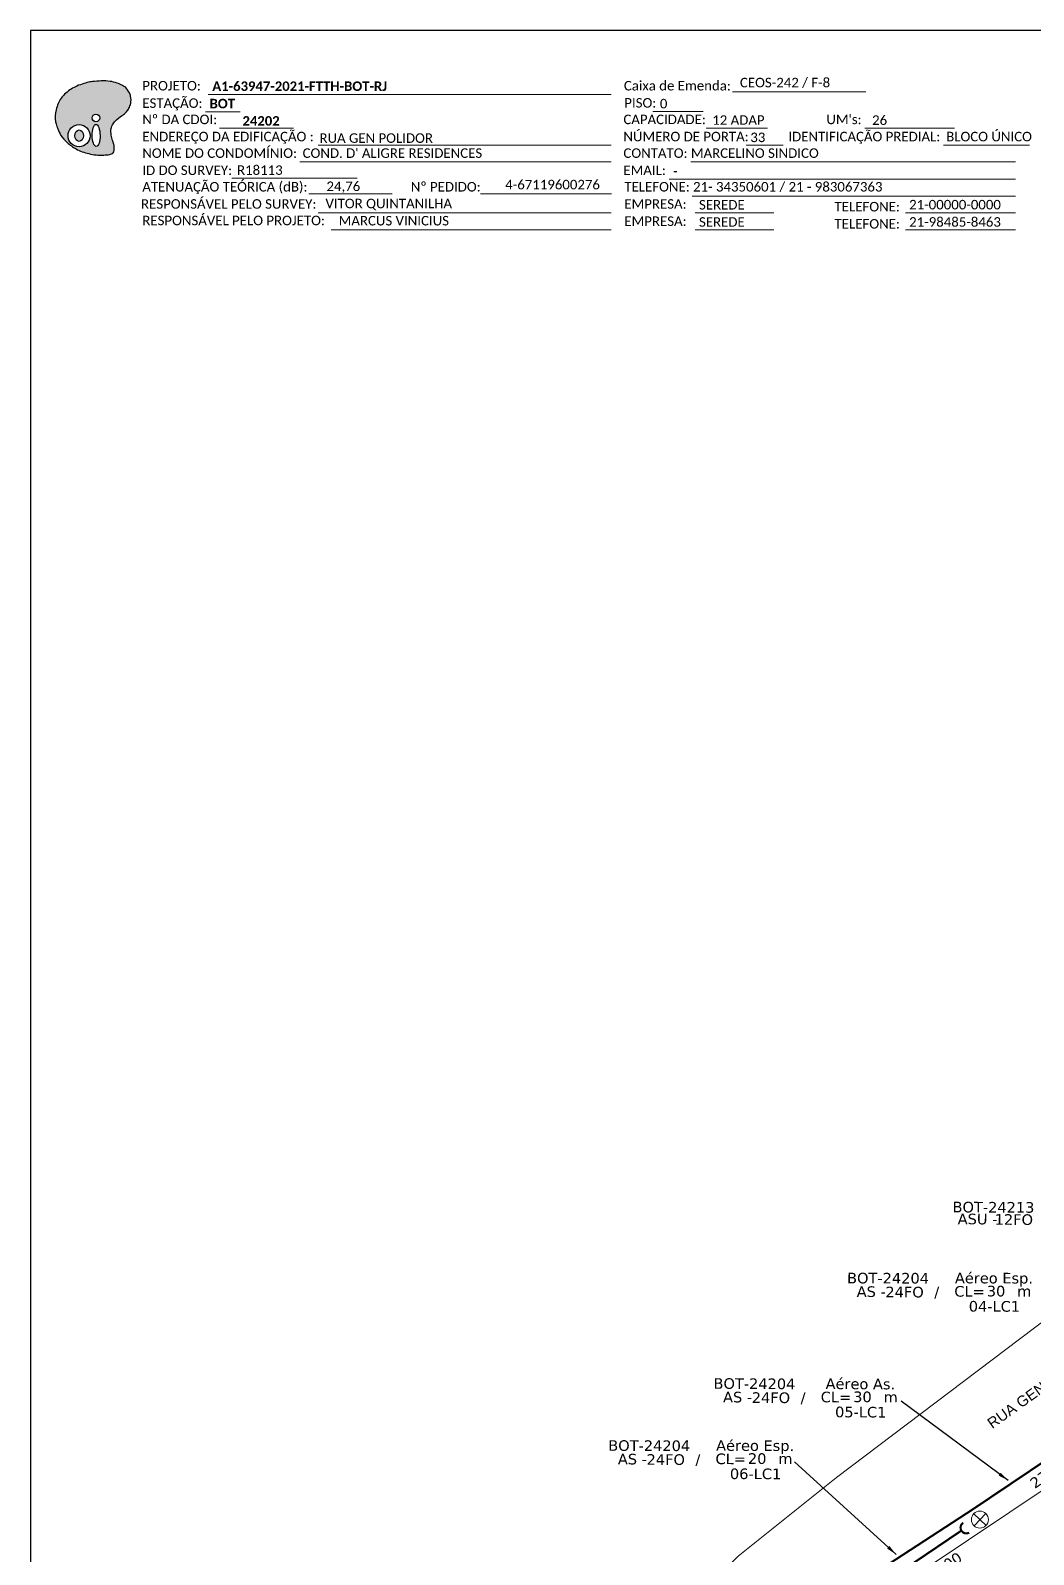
# Model space of a CAD drawing. Header units: inches. Extents: x 416 to 2179, y -8 to 586.
# Drawn here: x 415.5 to 604.5, y 299.1 to 586.1 of the extents above; entities that cross this region are included whole.
import ezdxf
from ezdxf.enums import TextEntityAlignment as Align

# ---------------------------------------------------------------- set-up
doc = ezdxf.new("R2010")
doc.units = ezdxf.units.IN
doc.header["$MEASUREMENT"] = 0
for name, color, linetype, lineweight in [('10.4-Postes', 1, 'Continuous', 0), ('20.6-CORDOALHA_SUPORTE', 7, 'Continuous', 25), ('CORDOALHA_SUPORTE', 7, 'Continuous', 25), ('Quadra', 251, 'Continuous', 0), ('Segmento Logradouro Texto', 251, 'Continuous', 0)]:
    doc.layers.add(name, color=color, linetype=linetype, lineweight=lineweight)
doc.layers.add('CAP a instalar', color=1, linetype='Continuous')
doc.layers.add('label_cabos', color=7, linetype='Continuous')
doc.styles.add('DIGICADE', font='arial.ttf')
doc.styles.add('ROMANS', font='arial.ttf')
doc.styles.add('siredit', font='verdana.ttf')
doc.styles.add('WMF-Calibri0', font='calibri.ttf')
doc.styles.add('WMF-Calibri1', font='calibrib.ttf')
doc.linetypes.add('FENCELINE1', pattern='A,0.25,-0.1,[133,ltypeshp.shx,S=0.1,R=0,X=-0.1,Y=0],-0.1,1', length=1.45)
doc.dimstyles.new('CL', dxfattribs={"dimtxt": 1, "dimasz": 2, "dimexe": 0.18, "dimexo": 0.0625, "dimgap": 0.09, "dimtad": 0, "dimdec": 0, "dimrnd": 1, "dimzin": 0, "dimdsep": 46, "dimtxsty": 'siredit', "dimblk": 'NONE', "dimcen": 0, "dimse1": 1, "dimse2": 1, "dimsd1": 1, "dimsd2": 1, "dimclrt": 7, "dimadec": 0, "dimazin": 0, "dimtfac": 1, "dimtdec": 0, "dimtofl": 0, "dimtmove": 0, "dimatfit": 3, "dimfxl": 0, "dimtolj": 1, "dimtzin": 0, "dimarcsym": 0})

# ---------------------------------------------------------------- blocks, each defined once
blk = doc.blocks.new('POLE_POLE')
at = {"color": 1}
for p, q in [((-0.00000309, 0.00000689), (0.00000269, 0.00000147)), ((0.00000251, 0.00000707), (-0.00000291, 0.00000129))]:
    blk.add_line(p, q, dxfattribs=at)
blk.add_circle((-0.0000002, 0.00000418), 0.00000396, dxfattribs=at)
blk = doc.blocks.new('Inst CORD ALUMINIO 4.8 MM 3F')
at = {"layer": '20.6-CORDOALHA_SUPORTE', "color": 0, "lineweight": 0, "style": 'ROMANS'}
blk.add_attdef('LANCE', text='', height=1, dxfattribs=at).set_placement((-0.54, -2.21), align=Align.RIGHT)
at = {"layer": '20.6-CORDOALHA_SUPORTE', "color": 0, "style": 'siredit'}
blk.add_attdef('QTDE', (-0.54, -2.21), '', height=1, rotation=359.69, dxfattribs=at)
at = {"layer": '20.6-CORDOALHA_SUPORTE', "color": 0, "lineweight": 0, "style": 'ROMANS'}
for tag, p, flags in [('FATOR', (-5.2, -4.44), 3), ('ID_ATIVIDADE', (-5.2, -6.67), 3), ('FID', (-5.2, -8.9), 1)]:
    blk.add_attdef(tag, p, '', height=1, dxfattribs=dict(at, flags=flags))
blk = doc.blocks.new('Inst CB ESP CFOA-SM-AS-80-TS-24')
at = {"layer": 'label_cabos', "color": 0, "style": 'siredit'}
for tag, flags, p in [('ID_ATIVIDADE', 3, (1.31, 2.67)), ('FATOR', 1, (11.56, 2.55))]:
    blk.add_attdef(tag, text='', height=1, rotation=359.69, dxfattribs=dict(at, flags=flags)).set_placement(p, align=Align.MIDDLE_CENTER)
for tag, p in [('DESTINO_CABO', (3.13, 1.26)), ('TIPO_CABO', (13.11, 1.24)), ('TIPO_CABO', (1.76, 0)), ('CABO', (4.69, -0.05)), ('/', (7.71, -0.05)), ('LANCE', (10.81, 0)), ('UND', (15.96, 0)), ('FID', (13.15, -1.41))]:
    blk.add_attdef(tag, text='', height=1, rotation=359.69, dxfattribs=at).set_placement(p, align=Align.MIDDLE_CENTER)
blk.add_attdef('QTDE', (12.43, -0.47), '', height=1, rotation=359.69, dxfattribs=at)
blk = doc.blocks.new('_None')
blk = doc.blocks.new('Inst CB AS CFOA-SM-AS-80-TS-24')
at = {"layer": 'label_cabos', "color": 0, "style": 'siredit'}
for tag, flags, p in [('ID_ATIVIDADE', 3, (1.31, 2.67)), ('FATOR', 1, (11.56, 2.55))]:
    blk.add_attdef(tag, text='', height=1, rotation=359.69, dxfattribs=dict(at, flags=flags)).set_placement(p, align=Align.MIDDLE_CENTER)
for tag, p in [('DESTINO_CABO', (3.13, 1.26)), ('TIPO_CABO', (13.11, 1.24)), ('TIPO_CABO', (1.76, 0)), ('CABO', (4.69, -0.05)), ('/', (7.71, -0.05)), ('LANCE', (10.81, 0)), ('UND', (15.96, 0)), ('FID', (13.15, -1.41))]:
    blk.add_attdef(tag, text='', height=1, rotation=359.69, dxfattribs=at).set_placement(p, align=Align.MIDDLE_CENTER)
blk.add_attdef('QTDE', (12.43, -0.47), '', height=1, rotation=359.69, dxfattribs=at)
blk = doc.blocks.new('LEGENDA DOS CABOS')
at = {"layer": 'label_cabos', "color": 0, "style": 'siredit'}
for tag, p in [('ID', (4.24, 1.63)), ('XX', (14.31, 1.67)), ('TIPO_CABO', (2.74, 0.52)), ('CABO', (6.16, 0.47)), ('/', (9.19, 0.47)), ('METROS', (14.36, 0.47))]:
    blk.add_attdef(tag, text='', height=1, rotation=359.69, dxfattribs=at).set_placement(p, align=Align.MIDDLE_CENTER)
blk = doc.blocks.new('OI')
h = blk.add_hatch(color=40)
edge = h.paths.add_edge_path()
edge.add_spline(control_points=[(4.35, -0.67), (3.92, -0.99), (3.26, -1.5), (2.81, -2.59), (2.9, -3.5), (3.06, -4.27), (3.31, -4.85), (3.37, -5.39), (3.4, -5.88), (3.2, -6.4), (2.54, -6.61), (1.65, -6.63), (0.55, -6.67), (-0.56, -6.42), (-1.61, -6.14), (-2.77, -5.61), (-3.92, -4.77), (-4.89, -3.7), (-5.34, -2.65), (-5.6, -1.94), (-5.85, -0.96), (-5.71, 0.47), (-5.1, 2.02), (-4.14, 3.02), (-3.3, 3.61), (-2.37, 4.16), (-1.36, 4.44), (-0.56, 4.7), (0.79, 4.85), (2.24, 4.97), (3.79, 4.57), (4.67, 4.21), (5.44, 3.65), (5.76, 2.99), (6.03, 2.21), (6.01, 1.46), (5.72, 0.64), (5.31, 0.08), (4.88, -0.38), (4.51, -0.55), (4.35, -0.67)], knot_values=[0, 0, 0, 0, 1.60434, 2.417191, 3.427595, 4.282808, 4.776746, 5.304182, 5.888771, 6.258406, 6.858137, 7.79129, 8.986195, 10.124242, 11.187857, 12.242908, 13.953784, 15.414161, 16.515391, 17.349188, 17.675853, 19.552021, 21.515531, 22.568638, 23.63245, 24.621084, 25.782718, 26.745347, 27.142653, 29.870543, 31.004649, 31.921532, 32.709589, 33.801391, 34.042471, 35.192333, 35.971461, 36.628871, 37.254359, 37.836911, 37.836911, 37.836911, 37.836911], degree=3, periodic=0)
h.paths.add_polyline_path([(1.13, -0.87, -1), (-0.04, -0.87, -1)], flags=16)
edge = h.paths.add_edge_path(flags=16)
edge.add_ellipse((0.56, -3.59), major_axis=(-0.02, 1.71), ratio=0.361305, start_angle=0, end_angle=360)
h.paths.add_polyline_path([(-0.36, -3.62, -1), (-3.8, -3.62, -1)], flags=16)
edge = h.paths.add_edge_path(flags=0)
edge.add_ellipse((-2.08, -3.62), major_axis=(0, 0.885), ratio=0.758294, start_angle=0, end_angle=360)
at = {"color": 40}
for centre, radius in [((-2.08, -3.62), 1.72), ((0.54, -0.87), 0.587)]:
    blk.add_circle(centre, radius, dxfattribs=at)
blk.add_ellipse((0.56, -3.59), major_axis=(-0.02, 1.71), ratio=0.361305, dxfattribs=at)
blk.add_ellipse((-2.08, -3.62), major_axis=(0, 0.885), ratio=0.758294, start_param=-3.141592653589792, end_param=3.141592653589792, dxfattribs=at)
at = {"color": 40, "start_tangent": (-0.800898, -0.598801), "end_tangent": (-0.800898, -0.598801)}
blk.add_spline([(4.35, -0.67), (3.2, -1.78), (2.9, -2.54), (2.92, -3.55), (3.12, -4.38), (3.28, -4.85), (3.37, -5.37), (3.35, -5.95), (3.2, -6.29), (2.66, -6.55), (1.73, -6.63), (0.54, -6.62), (-0.58, -6.41), (-1.6, -6.11), (-2.56, -5.67), (-3.95, -4.67), (-4.89, -3.56), (-5.37, -2.56), (-5.64, -1.78), (-5.72, -1.46), (-5.63, 0.42), (-4.84, 2.22), (-4.13, 2.99), (-3.27, 3.62), (-2.4, 4.09), (-1.3, 4.47), (-0.37, 4.72), (0.02, 4.77), (2.75, 4.8), (3.85, 4.53), (4.69, 4.16), (5.31, 3.68), (5.85, 2.73), (5.93, 2.5), (5.94, 1.35), (5.67, 0.62), (5.29, 0.08), (4.84, -0.36), (4.35, -0.67)], degree=3, dxfattribs=at)

msp = doc.modelspace()

# ---------------------------------------------------------------- linework, layer by layer
msp.add_lwpolyline([(415.54, -7.85), (1254.1, -7.85), (1254.1, 586.15), (415.54, 586.15), (415.54, -7.85)])
at = {"color": 7, "lineweight": 0}
for points in [[(547.82, 574.6), (572.95, 574.6)], [(449.01, 574.11), (524.98, 574.11)], [(448.49, 570.83), (455.04, 570.83)], [(532.78, 570.87), (542.26, 570.87)], [(451.15, 567.76), (465.1, 567.76)], [(542.83, 567.76), (554.44, 567.76)], [(572.77, 567.76), (589.63, 567.76)], [(469.72, 564.52), (524.98, 564.52)], [(550.41, 564.52), (557.36, 564.52)], [(587.58, 564.52), (603.76, 564.52)], [(466.31, 561.41), (524.98, 561.41)], [(539.94, 561.41), (601.17, 561.41)], [(453.47, 558.34), (477.1, 558.34)], [(535.9, 558.17), (601.17, 558.17)], [(468.01, 555.38), (483.68, 555.38)], [(500.34, 555.38), (524.84, 555.38)], [(500.84, 555.39), (524.99, 555.39)], [(540.19, 554.93), (601.17, 554.93)], [(469.72, 551.82), (524.98, 551.82)], [(540.8, 551.82), (555.6, 551.82)], [(580.4, 551.82), (601.17, 551.82)], [(472.21, 548.59), (524.98, 548.59)], [(540.8, 548.59), (555.6, 548.59)], [(580.4, 548.59), (601.17, 548.59)]]:
    msp.add_lwpolyline(points, dxfattribs=at)
at = {"layer": 'CAP a instalar', "color": 0, "linetype": 'FENCELINE1', "ltscale": 3, "const_width": 0.4}
msp.add_lwpolyline([(619.95, 325.62), (593.14, 307.6), (563.59, 288.37)], dxfattribs=at)
at = {"layer": 'CORDOALHA_SUPORTE', "const_width": 0.4}
msp.add_lwpolyline([(592.41, 303.2, -1), (591.3, 305.03)], format="xyb", dxfattribs=at)
msp.add_lwpolyline([(590.94, 303.56), (568.39, 288.31)], dxfattribs=at)
at = {"layer": 'Quadra'}
for points in [[(459.6, 158.04), (488.74, 217.89), (507.07, 249.09), (528.81, 278.35), (532.12, 282.25), (548.86, 298.77), (567.39, 313.59), (620.67, 353.81), (740.95, 438.51), (760.57, 452.27), (761.35, 452.88), (762.06, 453.57), (762.69, 454.32), (763.23, 455.12), (763.66, 455.97), (764.02, 456.86), (764.28, 457.91), (773.19, 505.04), (773.29, 505.98), (773.25, 507.66)], [(459.6, 158.04), (488.74, 217.89), (507.07, 249.09), (528.81, 278.35), (532.12, 282.25), (548.86, 298.77), (567.39, 313.59), (620.67, 353.81), (740.95, 438.51), (760.57, 452.27), (761.35, 452.88), (762.06, 453.57), (762.69, 454.32), (763.23, 455.12), (763.66, 455.97), (764.02, 456.86), (764.28, 457.91), (773.19, 505.04), (773.29, 505.98), (773.25, 507.66)], [(844.9, 282.96), (811.19, 349.47), (784.73, 394.48), (782.97, 396.52), (780.56, 398.84), (777.89, 400.91), (775.02, 402.72), (771.96, 404.22), (768.75, 405.43), (765.4, 406.31), (762, 406.86), (758.52, 407.1), (755.05, 406.98), (751.63, 406.55), (748.25, 405.77), (744.98, 404.67), (741.86, 403.26), (738.92, 401.56), (669.76, 353.72), (561.29, 281.12)]]:
    msp.add_lwpolyline(points, dxfattribs=at)

# ---------------------------------------------------------------- block references
at = {"color": 7, "xscale": 1.213923925196705, "yscale": 1.21392392515554, "zscale": 1.213923925163967, "rotation": 0.153289602326381}
msp.add_blockref('OI', (427.21, 570.73), dxfattribs=at)
at = {"color": 0, "lineweight": 0, "xscale": 2.000000000000005, "yscale": 2, "zscale": 2, "rotation": 34.06818541651113}
msp.add_blockref('Inst CORD ALUMINIO 4.8 MM 3F', (583.18, 297.9), dxfattribs=at).add_auto_attribs({'QTDE': '13,00', 'LANCE': 'CL='})
at = {"layer": '10.4-Postes', "color": 1, "xscale": 404040.4000000003, "yscale": 404040.4000000003, "zscale": 404040.4000000003}
msp.add_blockref('POLE_POLE', (594.51, 303.94), dxfattribs=at)
at = {"layer": 'label_cabos', "color": 2, "lineweight": 0, "xscale": 2, "yscale": 2, "zscale": 2}
msp.add_blockref('LEGENDA DOS CABOS', (588.51, 361.22), dxfattribs=at).add_auto_attribs({'ID': 'BOT-24213', 'CABO': '12FO', 'METROS': 'CL=125m', 'XX': 'Aéreo/Subt.', '/': '/', 'TIPO_CABO': 'ASU -'})
at = {"layer": 'label_cabos', "color": 2}
ref = msp.add_blockref('Inst CB ESP CFOA-SM-AS-80-TS-24', (570.87, 348.58), dxfattribs=dict(at, xscale=2.000000000000043, yscale=2, zscale=2, rotation=0.1315642785746527))
ref.add_attrib('DESTINO_CABO', 'BOT-24204', dxfattribs={"color": 0, "height": 2, "rotation": 359.8216, "style": 'siredit'}).set_placement((577.12, 351.12), align=Align.MIDDLE_CENTER)
ref.add_attrib('TIPO_CABO', 'Aéreo Esp.', dxfattribs={"color": 0, "height": 2, "rotation": 359.8216, "style": 'siredit'}).set_placement((597.08, 351.13), align=Align.MIDDLE_CENTER)
ref.add_attrib('CABO', '24FO', dxfattribs={"color": 0, "height": 2, "rotation": 359.8216, "style": 'siredit'}).set_placement((580.24, 348.5), align=Align.MIDDLE_CENTER)
ref.add_attrib('/', '/', dxfattribs={"color": 0, "height": 2, "rotation": 359.8216, "style": 'siredit'}).set_placement((586.3, 348.51), align=Align.MIDDLE_CENTER)
ref.add_attrib('TIPO_CABO', 'AS - ', dxfattribs={"color": 0, "height": 2, "rotation": 359.8216, "style": 'siredit'}).set_placement((574.39, 348.58), align=Align.MIDDLE_CENTER)
ref.add_attrib('FID', '04-LC1', dxfattribs={"color": 0, "height": 2, "rotation": 359.8216, "style": 'siredit'}).set_placement((597.17, 345.81), align=Align.MIDDLE_CENTER)
ref.add_attrib('LANCE', 'CL=', dxfattribs={"color": 0, "height": 2, "rotation": 359.8216, "style": 'siredit'}).set_placement((592.48, 348.63), align=Align.MIDDLE_CENTER)
ref.add_attrib('QTDE', '30', (595.73, 347.69), dxfattribs={"color": 0, "height": 2, "rotation": 359.8216, "style": 'siredit'})
ref.add_attrib('UND', 'm', dxfattribs={"color": 0, "height": 2, "rotation": 359.8216, "style": 'siredit'}).set_placement((602.79, 348.66), align=Align.MIDDLE_CENTER)
ref = msp.add_blockref('Inst CB AS CFOA-SM-AS-80-TS-24', (545.69, 328.72), dxfattribs=dict(at, xscale=2, yscale=2, zscale=2))
ref.add_attrib('DESTINO_CABO', 'BOT-24204', dxfattribs={"color": 0, "height": 2, "rotation": 359.69, "style": 'siredit'}).set_placement((551.95, 331.24), align=Align.MIDDLE_CENTER)
ref.add_attrib('TIPO_CABO', 'Aéreo As.', dxfattribs={"color": 0, "height": 2, "rotation": 359.69, "style": 'siredit'}).set_placement((571.91, 331.2), align=Align.MIDDLE_CENTER)
ref.add_attrib('CABO', '24FO', dxfattribs={"color": 0, "height": 2, "rotation": 359.69, "style": 'siredit'}).set_placement((555.06, 328.61), align=Align.MIDDLE_CENTER)
ref.add_attrib('/', '/', dxfattribs={"color": 0, "height": 2, "rotation": 359.69, "style": 'siredit'}).set_placement((561.12, 328.61), align=Align.MIDDLE_CENTER)
ref.add_attrib('TIPO_CABO', 'AS - ', dxfattribs={"color": 0, "height": 2, "rotation": 359.69, "style": 'siredit'}).set_placement((549.21, 328.71), align=Align.MIDDLE_CENTER)
ref.add_attrib('FID', '05-LC1', dxfattribs={"color": 0, "height": 2, "rotation": 359.69, "style": 'siredit'}).set_placement((571.98, 325.89), align=Align.MIDDLE_CENTER)
ref.add_attrib('LANCE', 'CL=', dxfattribs={"color": 0, "height": 2, "rotation": 359.69, "style": 'siredit'}).set_placement((567.31, 328.72), align=Align.MIDDLE_CENTER)
ref.add_attrib('QTDE', '30', (570.55, 327.77), dxfattribs={"color": 0, "height": 2, "rotation": 359.69, "style": 'siredit'})
ref.add_attrib('UND', 'm', dxfattribs={"color": 0, "height": 2, "rotation": 359.69, "style": 'siredit'}).set_placement((577.62, 328.72), align=Align.MIDDLE_CENTER)
ref = msp.add_blockref('Inst CB ESP CFOA-SM-AS-80-TS-24', (525.86, 317.03), dxfattribs=dict(at, xscale=2.000000000000043, yscale=2, zscale=2, rotation=0.1315642785746527))
ref.add_attrib('DESTINO_CABO', 'BOT-24204', dxfattribs={"color": 0, "height": 2, "rotation": 359.8216, "style": 'siredit'}).set_placement((532.12, 319.57), align=Align.MIDDLE_CENTER)
ref.add_attrib('TIPO_CABO', 'Aéreo Esp.', dxfattribs={"color": 0, "height": 2, "rotation": 359.8216, "style": 'siredit'}).set_placement((552.08, 319.58), align=Align.MIDDLE_CENTER)
ref.add_attrib('CABO', '24FO', dxfattribs={"color": 0, "height": 2, "rotation": 359.8216, "style": 'siredit'}).set_placement((535.24, 316.95), align=Align.MIDDLE_CENTER)
ref.add_attrib('/', '/', dxfattribs={"color": 0, "height": 2, "rotation": 359.8216, "style": 'siredit'}).set_placement((541.29, 316.96), align=Align.MIDDLE_CENTER)
ref.add_attrib('TIPO_CABO', 'AS - ', dxfattribs={"color": 0, "height": 2, "rotation": 359.8216, "style": 'siredit'}).set_placement((529.39, 317.03), align=Align.MIDDLE_CENTER)
ref.add_attrib('FID', '06-LC1', dxfattribs={"color": 0, "height": 2, "rotation": 359.8216, "style": 'siredit'}).set_placement((552.17, 314.26), align=Align.MIDDLE_CENTER)
ref.add_attrib('LANCE', 'CL=', dxfattribs={"color": 0, "height": 2, "rotation": 359.8216, "style": 'siredit'}).set_placement((547.48, 317.08), align=Align.MIDDLE_CENTER)
ref.add_attrib('QTDE', '20', (550.72, 316.14), dxfattribs={"color": 0, "height": 2, "rotation": 359.8216, "style": 'siredit'})
ref.add_attrib('UND', 'm', dxfattribs={"color": 0, "height": 2, "rotation": 359.8216, "style": 'siredit'}).set_placement((557.79, 317.11), align=Align.MIDDLE_CENTER)

# ---------------------------------------------------------------- texts
at = {"color": 7, "linetype": 'Continuous'}
for s, height, style, p in [('CEOS-242 / F-8', 1.7927, 'WMF-Calibri0', (549.22, 575.44)), ('A1-63947-2021-FTTH-BOT-RJ', 1.7927, 'WMF-Calibri1', (449.8, 574.76)), ('BOT', 1.793, 'WMF-Calibri1', (449.29, 571.48)), ('0', 1.79, 'WMF-Calibri0', (534.13, 571.47)), ('RUA GEN POLIDOR', 1.7927, 'WMF-Calibri0', (469.99, 564.98)), ('33', 1.793, 'WMF-Calibri0', (551.17, 565.12)), ('-', 1.79, 'WMF-Calibri0', (536.61, 558.77)), ('VITOR QUINTANILHA', 1.7927, 'WMF-Calibri0', (471.12, 552.66)), ('SEREDE', 1.793, 'WMF-Calibri0', (541.5, 552.42)), ('21-00000-0000', 1.7927, 'WMF-Calibri0', (581.1, 552.44)), ('MARCUS VINICIUS', 1.7927, 'WMF-Calibri0', (473.61, 549.42)), ('SEREDE', 1.793, 'WMF-Calibri0', (541.5, 549.18)), ('21-98485-8463', 1.7927, 'WMF-Calibri0', (581.1, 549.18))]:
    msp.add_text(s, height=height, dxfattribs=dict(at, style=style)).set_placement(p)
at = {"color": 7, "lineweight": 0, "style": 'WMF-Calibri0'}
for s, height, p in [('PROJETO:', 1.793, (436.61, 574.85)), ('Caixa de Emenda:', 1.7927, (527.36, 574.85)), ('ESTAÇÃO:', 1.793, (436.61, 571.57)), ('PISO:', 1.793, (527.43, 571.62)), ('Nº DA CDOI:', 1.7927, (436.61, 568.5)), ('CAPACIDADE:', 1.7927, (527.26, 568.5)), ("UM's:", 1.793, (565.5, 568.5)), ('ENDEREÇO DA EDIFICAÇÃO :', 1.7927, (436.61, 565.27)), ('NÚMERO DE PORTA:', 1.7927, (527.26, 565.27)), ('IDENTIFICAÇÃO PREDIAL:', 1.7927, (558.34, 565.27)), ('BLOCO ÚNICO', 1.7927, (588.08, 565.27)), ('NOME DO CONDOMÍNIO:', 1.7927, (436.61, 562.15)), ("COND. D' ALIGRE RESIDENCES", 1.7927, (466.82, 562.15)), ('CONTATO: MARCELINO SINDICO', 1.7927, (527.26, 562.15)), ('ID DO SURVEY:', 1.7927, (436.61, 558.92)), ('EMAIL:', 1.793, (527.26, 558.92)), ('ATENUAÇÃO TEÓRICA (dB):', 1.7927, (436.61, 555.81)), ('Nº PEDIDO:', 1.793, (487.2, 555.81)), ('TELEFONE: 21- 34350601 / 21 - 983067363', 1.7927, (527.44, 555.81)), ('RESPONSÁVEL PELO SURVEY:', 1.7927, (436.37, 552.57)), ('EMPRESA:', 1.793, (527.44, 552.57)), ('RESPONSÁVEL PELO PROJETO:', 1.7927, (436.61, 549.46)), ('TELEFONE:', 1.793, (567.04, 552.06)), ('EMPRESA:', 1.793, (527.44, 549.33)), ('TELEFONE:', 1.793, (567.04, 548.83))]:
    msp.add_text(s, height=height, dxfattribs=at).set_placement(p)
at = {"color": 7, "linetype": 'Continuous', "style": 'WMF-Calibri1'}
msp.add_text('24202', height=1.793, dxfattribs=at).set_placement((458.99, 568.22), align=Align.CENTER)
at = {"color": 0, "linetype": 'Continuous', "style": 'WMF-Calibri0'}
for s, p in [('12 ADAP', (544, 568.38)), ('26', (574.12, 568.36)), ('R18113', (454.46, 558.95))]:
    msp.add_text(s, height=1.793, dxfattribs=at).set_placement(p)
at = {"color": 0, "lineweight": 0, "style": 'WMF-Calibri0'}
msp.add_text('24,76', height=1.793, dxfattribs=at).set_placement((471.31, 555.9))
at = {"color": 7, "style": 'WMF-Calibri0'}
msp.add_text('4-67119600276', height=1.7927, dxfattribs=at).set_placement((504.99, 556.22))
at = {"layer": 'label_cabos', "color": 3, "style": 'siredit'}
msp.add_text('27,00', height=2, rotation=35.1557, dxfattribs=at).set_placement((604.78, 311.38))
at = {"layer": 'Segmento Logradouro Texto', "color": 4, "linetype": 'Continuous', "insert": (595.59, 324.31), "char_height": 2, "width": 28.8117, "attachment_point": 1, "rotation": 35.5704, "style": 'DIGICADE'}
msp.add_mtext('RUA GEN POLIDORO', dxfattribs=at)

# ---------------------------------------------------------------- leaders
at = {"layer": 'label_cabos', "color": 2, "lineweight": 0}
for points in [[(599.76, 313.01), (579.62, 327.96)], [(578.65, 299.07), (559.51, 316.52)]]:
    msp.add_leader(points, dimstyle='CL', dxfattribs=at)

doc.saveas('drawing.dxf')
